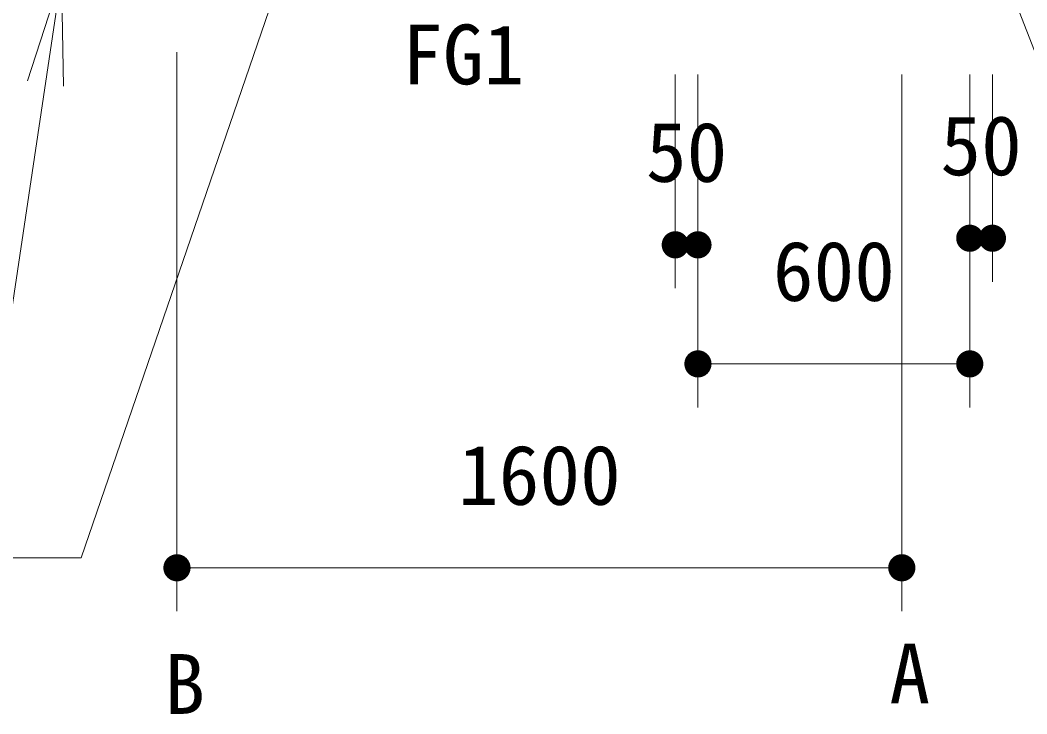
# Model space of a CAD drawing. Units: millimetres at full size. Extents: x 0 to 42000, y 0 to 29700.
# Drawn here: x 23234 to 25456, y 5212 to 6744 of the extents above; entities that cross this region are included whole.
import ezdxf
from ezdxf.enums import TextEntityAlignment as Align

# ---------------------------------------------------------------- set-up
doc = ezdxf.new("R2010")
doc.units = ezdxf.units.MM
doc.header["$LTSCALE"] = 100
for name, color, linetype, lineweight in [('D-STR-DIM', 7, 'Continuous', 13), ('D-STR-HTXT', 7, 'Continuous', 13), ('D-STR-TXT', 7, 'Continuous', 13)]:
    doc.layers.add(name, color=color, linetype=linetype, lineweight=lineweight)
doc.styles.add('ＭＳ ゴシック', font='')
doc.styles.get('ＭＳ ゴシック').set_extended_font_data('MS Gothic')

# ---------------------------------------------------------------- blocks, each defined once
blk = doc.blocks.new('filled_dot')
at = {"color": 0, "linetype": 'Continuous', "lineweight": -2, "const_width": 1.25}
blk.add_lwpolyline([(-0.625, 0, 1), (0.625, 0, 1)], format="xyb", close=True, dxfattribs=at)
blk = doc.blocks.new('open_arrow')
at = {"color": 0, "linetype": 'Continuous', "lineweight": -2}
blk.add_lwpolyline([(7.5, 1.25), (0, 0), (7.5, -1.25)], dxfattribs=at)

msp = doc.modelspace()

# ---------------------------------------------------------------- linework, layer by layer
at = {"layer": 'D-STR-DIM'}
for p, q in [((23579.7, 6673.7), (23579.7, 5438.7)), ((24679.7, 6623.7), (24679.7, 6151.9)), ((24729.7, 6623.7), (24729.7, 6151.9)), ((24729.7, 6623.7), (24729.7, 5889)), ((25179.7, 6623.7), (25179.7, 5438.7)), ((25329.7, 6623.7), (25329.7, 5889)), ((25329.7, 6623.7), (25329.7, 6166.5)), ((25379.7, 6623.7), (25379.7, 6166.5)), ((24679.7, 6247.9), (24729.7, 6247.9)), ((25329.7, 6262.5), (25379.7, 6262.5)), ((24729.7, 5985), (25329.7, 5985)), ((23579.7, 5534.7), (25179.7, 5534.7))]:
    msp.add_line(p, q, dxfattribs=at)
at = {"layer": 'D-STR-HTXT'}
for points in [[(23886.9, 7070.3), (23368.2, 5556.9), (23128.2, 5556.9), (20163.8, 5556.9)], [(25329.7, 7043.7), (25810.7, 5806.6), (26050.7, 5806.6), (27851.7, 5806.6)], [(23325.1, 6841.6), (23200.8, 6007.1), (22960.8, 6007.1), (21293.8, 6007.1)]]:
    msp.add_lwpolyline(points, dxfattribs=at)

# ---------------------------------------------------------------- block references
at = {"layer": 'D-STR-DIM', "xscale": 24, "yscale": 24}
for p in [(25329.7, 6262.5), (24679.7, 6247.9), (24729.7, 5985), (23579.7, 5534.7)]:
    msp.add_blockref('filled_dot', p, dxfattribs=at)
at = {"layer": 'D-STR-DIM', "xscale": 24, "yscale": 24, "rotation": 180}
for p in [(25379.7, 6262.5), (24729.7, 6247.9), (25329.7, 5985), (25179.7, 5534.7)]:
    msp.add_blockref('filled_dot', p, dxfattribs=at)
at = {"layer": 'D-STR-HTXT', "xscale": 32, "yscale": 32, "rotation": 261.5}
msp.add_blockref('open_arrow', (23325.1, 6841.6), dxfattribs=at)

# ---------------------------------------------------------------- texts
at = {"layer": 'D-STR-DIM', "style": 'ＭＳ ゴシック'}
for s, p in [('50', (24704.7, 6518.9)), ('50', (25354.7, 6533.5)), ('600', (25029.7, 6256)), ('1600', (24379.7, 5805.7))]:
    msp.add_text(s, height=132, dxfattribs=at).set_placement(p, align=Align.TOP_CENTER)
at = {"layer": 'D-STR-TXT', "style": 'ＭＳ ゴシック'}
for s, p in [('FG1', (24346.3, 6734.4)), ('A', (25242.1, 5367.4)), ('B', (23641.7, 5344.1))]:
    msp.add_text(s, height=132, dxfattribs=at).set_placement(p, align=Align.TOP_RIGHT)

doc.saveas('drawing.dxf')
